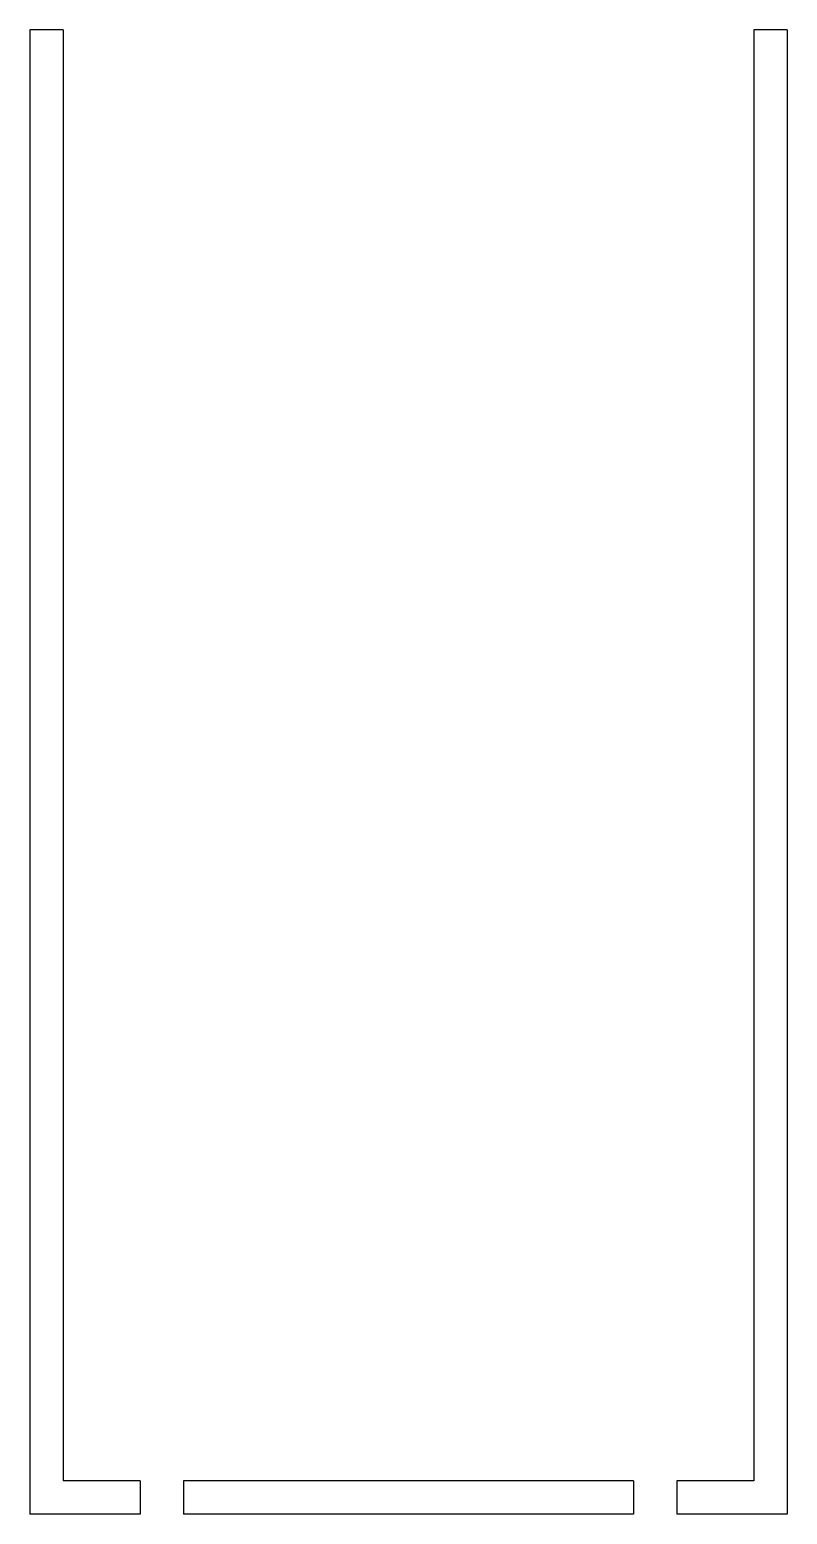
# Model space of a CAD drawing. Header units: millimetres. Extents: x 0 to 43, y 0 to 84.2.
import ezdxf

# ---------------------------------------------------------------- set-up
doc = ezdxf.new("R2010")
doc.units = ezdxf.units.MM

msp = doc.modelspace()

# ---------------------------------------------------------------- linework, layer by layer
for p, q in [((1.9, 84.25, 19.5), (0, 84.25, 19.5)), ((0, 84.25, 19.5), (0, 0, 19.5)), ((1.9, 84.25, 19.5), (1.9, 1.9, 19.5)), ((43, 84.25, 19.5), (41.1, 84.25, 19.5)), ((41.1, 84.25, 19.5), (41.1, 1.9, 19.5)), ((43, 84.25, 19.5), (43, 0, 19.5)), ((6.27, 1.9, 19.5), (1.9, 1.9, 19.5)), ((6.27, 1.9, 19.5), (6.27, 0, 19.5)), ((34.27, 1.9, 19.5), (8.73, 1.9, 19.5)), ((8.73, 1.9, 19.5), (8.73, 0, 19.5)), ((34.27, 1.9, 19.5), (34.27, 0, 19.5)), ((41.1, 1.9, 19.5), (36.73, 1.9, 19.5)), ((36.73, 1.9, 19.5), (36.73, 0, 19.5)), ((6.27, 0, 19.5), (0, 0, 19.5)), ((34.27, 0, 19.5), (8.73, 0, 19.5)), ((43, 0, 19.5), (36.73, 0, 19.5))]:
    msp.add_line(p, q)

doc.saveas('drawing.dxf')
